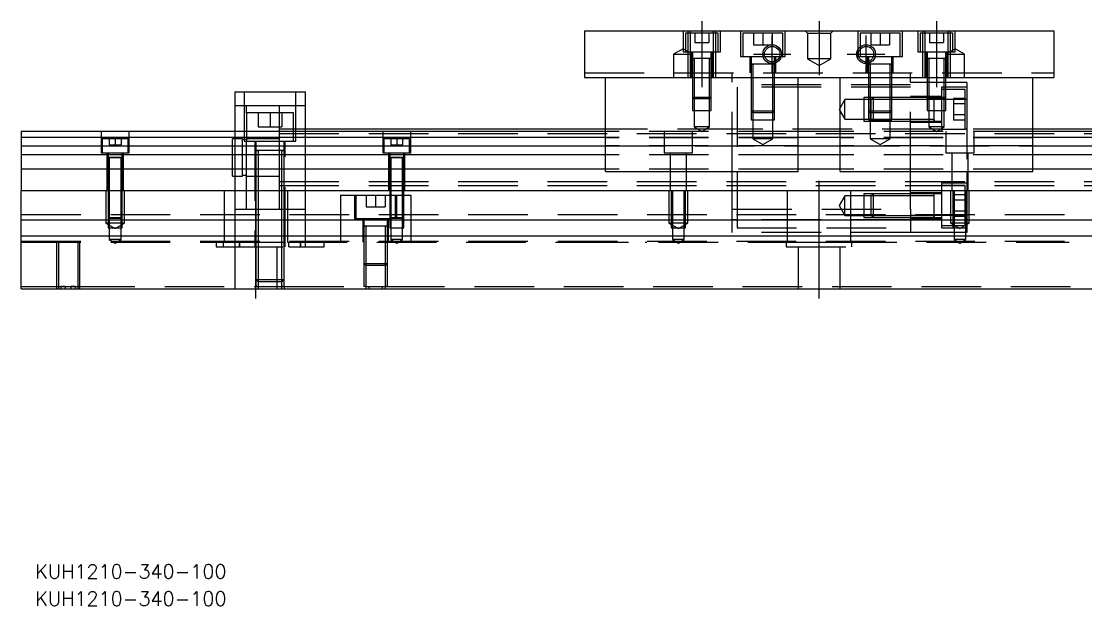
# Model space of a CAD drawing. Extents: x -10 to 547, y -285 to 77.
# Drawn here: x 0 to 226.8, y -285 to -160.6 of the extents above; entities that cross this region are included whole.
import ezdxf

# ---------------------------------------------------------------- set-up
doc = ezdxf.new("R2010")
doc.units = 0
doc.linetypes.add('CENTER', pattern=[50.8, 31.75, -6.35, 6.35, -6.35])
doc.linetypes.add('DASHED', pattern=[19.05, 12.7, -6.35])
doc.layers.get('0').update_dxf_attribs({"linetype": 'CONTINUOUS'})
doc.layers.add('CENTER', color=1, linetype='CENTER')
doc.styles.get("Standard").update_dxf_attribs({"font": 'txt.shx', "height": 3, "bigfont": 'bigfont.shx'})

# ---------------------------------------------------------------- blocks, each defined once
blk = doc.blocks.new('*U2')
at = {"color": 7, "linetype": 'CONTINUOUS'}
blk.add_text('KUH1210-340-100', height=3, dxfattribs=at).set_placement((2.97, -279.25))
blk = doc.blocks.new('*U3')
at = {"color": 7, "linetype": 'CONTINUOUS'}
blk.add_text('KUH1210-340-100', height=3, dxfattribs=at).set_placement((2.97, -285.03))

msp = doc.modelspace()

# ---------------------------------------------------------------- linework, layer by layer
at = {"color": 7, "linetype": 'CONTINUOUS'}
for p, q in [((120, -162.58), (220, -162.58)), ((120, -162.58), (120, -172.58)), ((220, -162.58), (220, -172.58)), ((197.000006, -168.48), (192.999994, -168.48)), ((197.000006, -168.48), (192.999994, -168.48)), ((197.000006, -168.48), (192.999994, -168.48)), ((120, -172.58), (220, -172.58)), ((124.5, -192.58), (124.5, -172.58)), ((165.5, -192.58), (165.5, -172.58)), ((174.5, -192.58), (174.5, -172.58)), ((215.5, -192.58), (215.5, -172.58)), ((45.5, -175.58), (45.5, -184.08)), ((45.5, -175.58), (60.5, -175.58)), ((60.5, -175.58), (60.5, -184.08)), ((124.5, -183.58), (60.5, -183.58)), ((290, -183.58), (215.5, -183.58)), ((0, -184.08), (0, -185.332272)), ((124.5, -184.08), (0, -184.08)), ((124.5, -185.332272), (0, -185.332272)), ((0, -185.332272), (0, -187.10668)), ((174.5, -184.08), (165.5, -184.08)), ((174.5, -185.332272), (165.5, -185.332272)), ((340, -184.08), (215.5, -184.08)), ((340, -185.332272), (215.5, -185.332272)), ((0, -187.10668), (124.5, -187.10668)), ((0, -187.10668), (0, -189.003076)), ((165.5, -187.10668), (174.5, -187.10668)), ((215.5, -187.10668), (340, -187.10668)), ((124.5, -189.003076), (0, -189.003076)), ((0, -189.003076), (0, -192.057372)), ((174.5, -189.003076), (165.5, -189.003076)), ((340, -189.003076), (215.5, -189.003076)), ((124.5, -192.057372), (0, -192.057372)), ((0, -192.057372), (0, -196.58)), ((124.5, -192.58), (165.5, -192.58)), ((174.5, -192.057372), (165.5, -192.057372)), ((174.5, -192.58), (215.5, -192.58)), ((340, -192.057372), (215.5, -192.057372)), ((0, -196.58), (340, -196.58)), ((0, -202.88), (0, -196.58)), ((0, -202.88), (340, -202.88)), ((0, -206.28), (0, -202.88)), ((0, -217.58), (0, -206.28)), ((0, -206.28), (340, -206.28)), ((0, -217.58), (340, -217.58))]:
    msp.add_line(p, q, dxfattribs=at)
at = {"color": 3, "linetype": 'DASHED'}
for p, q in [((141, -162.58), (141, -167.08)), ((148.5, -163.08), (141.5, -163.08)), ((141.5, -163.08), (141.5, -167.08)), ((142.000006, -162.58), (142.000006, -163.08)), ((142.000006, -163.08), (142.000006, -167.08)), ((142.5, -162.58), (142.5, -172.58)), ((143.5, -163.08), (143.5, -165.08)), ((145, -163.08), (145, -165.08)), ((146.5, -163.08), (146.5, -165.08)), ((147.5, -172.58), (147.5, -162.58)), ((147.999994, -163.08), (147.999994, -162.58)), ((147.999994, -167.08), (147.999994, -163.08)), ((148.5, -167.08), (148.5, -163.08)), ((149, -167.08), (149, -162.58)), ((153.25, -162.58), (153.25, -168.08)), ((162.25, -163.08), (153.75, -163.08)), ((153.75, -163.08), (153.75, -168.08)), ((156, -163.08), (156, -165.58)), ((158, -163.08), (158, -165.58)), ((160, -163.08), (160, -165.58)), ((162.25, -168.08), (162.25, -163.08)), ((162.75, -168.08), (162.75, -162.58)), ((167.5, -163.08), (167, -162.58)), ((167.5, -163.08), (167.5, -168.58)), ((167.5, -163.08), (172.5, -163.08)), ((172.5, -163.08), (173, -162.58)), ((172.5, -168.58), (172.5, -163.08)), ((178.25, -162.58), (178.25, -168.08)), ((187.25, -163.08), (178.75, -163.08)), ((178.75, -163.08), (178.75, -166.01875)), ((181, -163.08), (181, -165.58)), ((183, -163.08), (183, -165.58)), ((185, -163.08), (185, -165.58)), ((187.25, -168.08), (187.25, -163.08)), ((187.75, -168.08), (187.75, -162.58)), ((191, -162.58), (191, -167.08)), ((198.5, -163.08), (191.5, -163.08)), ((191.5, -163.08), (191.5, -167.08)), ((192.000006, -162.58), (192.000006, -163.08)), ((192.000006, -163.08), (192.000006, -167.08)), ((192.5, -162.58), (192.5, -172.58)), ((193.5, -163.08), (193.5, -165.08)), ((195, -163.08), (195, -165.08)), ((196.5, -163.08), (196.5, -165.08)), ((197.5, -172.58), (197.5, -162.58)), ((197.999994, -163.08), (197.999994, -162.58)), ((197.999994, -167.08), (197.999994, -163.08)), ((198.5, -167.08), (198.5, -163.08)), ((199, -167.08), (199, -162.58)), ((143.5, -165.08), (145, -165.08)), ((145, -165.08), (146.5, -165.08)), ((193.5, -165.08), (195, -165.08)), ((195, -165.08), (196.5, -165.08)), ((141, -166.4253), (139, -167.58)), ((139, -167.58), (143, -167.58)), ((139, -167.58), (139, -172.58)), ((143, -167.58), (141, -166.4253)), ((141, -167.08), (149, -167.08)), ((142.000006, -167.08), (142.000006, -172.58)), ((142.75, -167.08), (142.75, -172.58)), ((143, -167.08), (143, -168.48)), ((147, -168.48), (147, -167.08)), ((147.25, -172.58), (147.25, -167.08)), ((147.999994, -172.58), (147.999994, -167.08)), ((156, -165.58), (158, -165.58)), ((158, -165.58), (160, -165.58)), ((178.75, -166.01875), (178.75, -166.502968)), ((178.75, -166.502968), (178.75, -168.08)), ((181, -165.58), (183, -165.58)), ((183, -165.58), (185, -165.58)), ((191, -167.08), (199, -167.08)), ((192.000006, -167.08), (192.000006, -172.58)), ((192.75, -167.08), (192.75, -172.58)), ((193, -167.08), (193, -168.48)), ((199, -166.4253), (197, -167.58)), ((197, -168.48), (197, -167.08)), ((197, -167.58), (201, -167.58)), ((197.25, -172.58), (197.25, -167.08)), ((197.999994, -172.58), (197.999994, -167.08)), ((201, -167.58), (199, -166.4253)), ((201, -172.58), (201, -167.58)), ((147.000006, -168.48), (142.999994, -168.48)), ((147.000006, -168.48), (142.999994, -168.48)), ((143, -168.475), (143, -168.48)), ((143, -168.48), (143.216462, -168.48)), ((143.216708, -168.48), (143, -168.48)), ((143, -168.48), (143, -168.485)), ((143, -168.48), (143, -172.58)), ((146.783332, -168.48), (143.216708, -168.48)), ((143.35, -168.48), (143.35, -172.58)), ((146.65, -172.58), (146.65, -168.48)), ((147, -168.48), (146.783332, -168.48)), ((146.783538, -168.48), (147, -168.48)), ((147, -168.48), (147, -168.475)), ((147, -168.485), (147, -168.48)), ((147, -172.58), (147, -168.48)), ((153.25, -168.08), (162.75, -168.08)), ((155.25, -168.08), (155.25, -171.58)), ((160.500006, -169.68), (155.499994, -169.68)), ((160.500006, -169.68), (155.499994, -169.68)), ((160.500006, -169.68), (155.499994, -169.68)), ((155.5, -168.08), (155.5, -169.68)), ((155.5, -169.675), (155.5, -169.68)), ((155.5, -169.68), (155.757448, -169.68)), ((155.757468, -169.68), (155.5, -169.68)), ((155.5, -169.68), (155.5, -169.685)), ((155.5, -169.68), (155.5, -171.58)), ((160.013852, -169.68), (155.757468, -169.68)), ((155.9, -169.68), (155.9, -171.58)), ((160.242552, -169.68), (160.013852, -169.68)), ((160.1, -171.58), (160.1, -169.68)), ((160.5, -169.68), (160.242552, -169.68)), ((160.242602, -169.68), (160.5, -169.68)), ((160.5, -169.152418), (160.5, -168.08)), ((160.5, -169.516492), (160.5, -169.152418)), ((160.5, -169.68), (160.5, -169.516492)), ((160.5, -169.68), (160.5, -169.675)), ((160.5, -169.685), (160.5, -169.68)), ((160.5, -171.58), (160.5, -169.68)), ((160.75, -171.58), (160.75, -168.08)), ((167.5, -168.58), (170, -170.023376)), ((172.5, -168.58), (167.5, -168.58)), ((170, -170.023376), (172.5, -168.58)), ((178.25, -168.08), (187.75, -168.08)), ((180.25, -168.08), (180.25, -171.58)), ((185.500006, -169.68), (180.499994, -169.68)), ((185.500006, -169.68), (180.499994, -169.68)), ((180.5, -168.08), (180.5, -169.152418)), ((180.5, -169.152418), (180.5, -169.516492)), ((180.5, -169.516492), (180.5, -169.68)), ((180.5, -169.675), (180.5, -169.68)), ((180.5, -169.68), (180.757448, -169.68)), ((180.757468, -169.68), (180.5, -169.68)), ((180.5, -169.68), (180.5, -169.685)), ((180.5, -169.68), (180.5, -171.58)), ((185.242552, -169.68), (180.757468, -169.68)), ((180.9, -169.68), (180.9, -171.58)), ((185.1, -171.58), (185.1, -169.68)), ((185.5, -169.68), (185.242552, -169.68)), ((185.242602, -169.68), (185.5, -169.68)), ((185.5, -169.68), (185.5, -168.08)), ((185.5, -169.68), (185.5, -169.675)), ((185.5, -169.685), (185.5, -169.68)), ((185.5, -171.58), (185.5, -169.68)), ((185.75, -171.58), (185.75, -168.08)), ((193, -168.475), (193, -168.48)), ((193, -168.48), (193.216462, -168.48)), ((193.216708, -168.48), (193, -168.48)), ((193, -168.48), (193, -168.485)), ((193, -168.48), (193, -172.58)), ((196.783332, -168.48), (193.216708, -168.48)), ((193.35, -168.48), (193.35, -172.58)), ((196.65, -172.58), (196.65, -168.48)), ((197, -168.48), (196.783332, -168.48)), ((196.783538, -168.48), (197, -168.48)), ((197, -168.48), (197, -168.475)), ((197, -168.485), (197, -168.48)), ((197, -172.58), (197, -168.48)), ((120, -171.58), (220, -171.58)), ((151.5, -172.58), (151.5, -171.58)), ((155.5, -171.58), (155.5, -172.58)), ((155.500006, -171.58), (155.500006, -172.58)), ((155.9, -171.58), (155.9, -172.58)), ((160.1, -172.58), (160.1, -171.58)), ((160.499994, -172.58), (160.499994, -171.58)), ((160.5, -172.58), (160.5, -171.58)), ((180.5, -171.58), (180.5, -172.58)), ((180.500006, -171.58), (180.500006, -172.58)), ((180.9, -171.58), (180.9, -172.58)), ((185.1, -172.58), (185.1, -171.58)), ((185.499994, -172.58), (185.499994, -171.58)), ((185.5, -172.58), (185.5, -171.58)), ((189.5, -172.58), (189.5, -171.58)), ((143, -172.58), (143, -176.73)), ((143.000006, -172.58), (143.000002, -176.73)), ((143.35, -172.58), (143.35, -177.08)), ((146.65, -177.08), (146.65, -172.58)), ((146.999998, -176.73), (146.999994, -172.58)), ((147, -176.73), (147, -172.58)), ((151.5, -192.58), (151.5, -172.58)), ((189.5, -174.08), (151.5, -174.08)), ((152.5, -174.58), (152.5, -192.58)), ((189.5, -174.58), (152.5, -174.58)), ((155.5, -172.58), (155.5, -179.68)), ((155.500006, -172.58), (155.500002, -179.68)), ((155.9, -172.58), (155.9, -180.08)), ((160.1, -180.08), (160.1, -172.58)), ((160.499998, -179.68), (160.499994, -172.58)), ((160.5, -179.68), (160.5, -172.58)), ((180.5, -172.58), (180.5, -179.68)), ((180.500006, -172.58), (180.500002, -179.68)), ((180.9, -172.58), (180.9, -180.08)), ((185.1, -180.08), (185.1, -172.58)), ((185.499998, -179.68), (185.499994, -172.58)), ((185.5, -179.68), (185.5, -172.58)), ((189.5, -192.58), (189.5, -172.58)), ((201.5, -173.58), (189.5, -173.58)), ((193, -172.58), (193, -176.73)), ((193.000006, -172.58), (193.000002, -176.73)), ((193.35, -172.58), (193.35, -177.08)), ((196.1, -174.58), (196.1, -184.08)), ((201.5, -174.58), (196.1, -174.58)), ((196.65, -177.08), (196.65, -172.58)), ((196.999998, -176.73), (196.999994, -172.58)), ((197, -176.73), (197, -172.58)), ((201.5, -173.58), (201.5, -177.210684)), ((47.5, -175.58), (47.5, -186.08)), ((58.5, -186.08), (58.5, -175.58)), ((143, -176.73), (147, -176.73)), ((143, -176.73), (143.35, -177.08)), ((143.000002, -176.73), (143.000006, -179.58)), ((146.65, -177.08), (147, -176.73)), ((146.999994, -179.58), (146.999998, -176.73)), ((179.5, -176.830006), (179.5, -181.829994)), ((181.5, -176.830006), (179.5, -176.830006)), ((181.5, -176.83), (181.1, -177.23)), ((181.5, -176.83), (181.5, -181.83)), ((189.5, -176.83), (181.5, -176.83)), ((189.5, -176.830006), (181.5, -176.830006)), ((196.1, -176.58), (189.5, -176.58)), ((194.505, -176.83), (189.5, -176.83)), ((193, -176.73), (197, -176.73)), ((193, -176.73), (193.35, -177.08)), ((193.000002, -176.73), (193.000006, -179.58)), ((196.1, -176.83), (194.495, -176.83)), ((194.5, -179.179968), (194.5, -176.829994)), ((194.5, -176.83), (194.5, -177.087448)), ((194.5, -177.087468), (194.5, -176.83)), ((201.1, -175.08), (196.1, -175.08)), ((196.65, -177.08), (197, -176.73)), ((196.999994, -179.58), (196.999998, -176.73)), ((201.1, -183.58), (201.1, -175.08)), ((48, -178.58), (45.5, -178.58)), ((48, -180.08), (48, -178.58)), ((55, -178.58), (48, -178.58)), ((55, -180.08), (55, -178.58)), ((60.5, -178.58), (55, -178.58)), ((146.65, -177.08), (143.35, -177.08)), ((143.35, -177.08), (143.35, -179.58)), ((146.65, -179.58), (146.65, -177.08)), ((175.5, -177.23), (174.287564, -179.33)), ((175.5, -181.43), (175.5, -177.23)), ((179.5, -177.23), (175.5, -177.23)), ((181.1, -177.23), (179.5, -177.23)), ((181.1, -181.43), (181.1, -177.23)), ((189.5, -177.23), (181.1, -177.23)), ((189.5, -177.23), (181.1, -177.23)), ((201.5, -177.210684), (189.5, -177.210684)), ((194.5, -177.23), (189.5, -177.23)), ((196.65, -177.08), (193.35, -177.08)), ((193.35, -177.08), (193.35, -179.58)), ((194.5, -179.179954), (194.5, -177.087468)), ((196.65, -179.58), (196.65, -177.08)), ((198.6, -177.020598), (198.6, -178.1753)), ((201.1, -177.020598), (198.6, -177.020598)), ((201.1, -178.1753), (198.6, -178.1753)), ((198.6, -178.1753), (198.6, -180.4847)), ((201.5, -177.210684), (201.5, -192.58)), ((58, -180.08), (48, -180.08)), ((48, -180.08), (48, -184.08)), ((50.5, -180.08), (50.5, -183.08)), ((53, -180.08), (53, -183.08)), ((55, -184.08), (55, -180.08)), ((55.5, -180.08), (55.5, -183.08)), ((58, -184.08), (58, -180.08)), ((143.000006, -179.58), (146.999994, -179.58)), ((143.35, -179.58), (143.35, -183.08)), ((146.65, -183.08), (146.65, -179.58)), ((155.5, -179.68), (160.5, -179.68)), ((155.5, -179.68), (155.9, -180.08)), ((155.500002, -179.68), (155.500006, -181.58)), ((160.1, -180.08), (155.9, -180.08)), ((155.9, -180.08), (155.9, -181.58)), ((160.1, -180.08), (160.5, -179.68)), ((160.1, -181.58), (160.1, -180.08)), ((160.499994, -181.58), (160.499998, -179.68)), ((174.287564, -179.33), (175.5, -181.43)), ((175.5, -181.43), (179.5, -181.43)), ((179.5, -181.43), (181.1, -181.43)), ((180.5, -179.68), (185.5, -179.68)), ((180.5, -179.68), (180.9, -180.08)), ((180.500002, -179.68), (180.500006, -181.58)), ((185.1, -180.08), (180.9, -180.08)), ((180.9, -180.08), (180.9, -181.58)), ((181.1, -181.43), (189.5, -181.43)), ((181.1, -181.43), (181.5, -181.83)), ((181.1, -181.43), (189.5, -181.43)), ((185.1, -180.08), (185.5, -179.68)), ((185.1, -181.58), (185.1, -180.08)), ((185.499994, -181.58), (185.499998, -179.68)), ((189.5, -181.43), (194.5, -181.43)), ((193.000006, -179.58), (196.999994, -179.58)), ((193.35, -179.58), (193.35, -183.08)), ((194.5, -179.53002), (194.5, -179.179954)), ((194.5, -179.480032), (194.5, -179.179968)), ((194.5, -181.829148), (194.5, -179.480032)), ((194.5, -181.572552), (194.5, -179.53002)), ((196.65, -183.08), (196.65, -179.58)), ((201.1, -180.4847), (198.6, -180.4847)), ((198.6, -180.4847), (198.6, -181.639402)), ((50.5, -183.08), (53, -183.08)), ((53, -183.08), (55.5, -183.08)), ((58, -183.58), (55, -183.58)), ((60.5, -183.58), (58, -183.58)), ((152.5, -183.58), (124.5, -183.58)), ((146.65, -183.08), (143.35, -183.08)), ((143.35, -183.08), (145, -184.032628)), ((145, -184.032628), (146.65, -183.08)), ((196.1, -183.58), (152.5, -183.58)), ((155.500006, -181.58), (160.499994, -181.58)), ((155.9, -181.58), (155.9, -185.58)), ((160.1, -185.58), (160.1, -181.58)), ((179.5, -181.829994), (181.5, -181.829994)), ((180.500006, -181.58), (185.499994, -181.58)), ((180.9, -181.58), (180.9, -185.58)), ((181.5, -181.829994), (189.5, -181.829994)), ((181.5, -181.83), (189.5, -181.83)), ((185.1, -185.58), (185.1, -181.58)), ((189.5, -181.83), (194.505, -181.83)), ((189.5, -182.08), (196.1, -182.08)), ((196.65, -183.08), (193.35, -183.08)), ((193.35, -183.08), (195, -184.032628)), ((194.495, -181.83), (196.1, -181.83)), ((194.5, -181.83), (194.5, -181.572552)), ((194.5, -181.572602), (194.5, -181.83)), ((194.5, -181.830006), (194.5, -181.829148)), ((195, -184.032628), (196.65, -183.08)), ((196.1, -183.58), (201.1, -183.58)), ((201.1, -181.639402), (198.6, -181.639402)), ((201.5, -183.58), (201.1, -183.58)), ((215.5, -183.58), (201.5, -183.58)), ((17, -184.08), (17, -188.58)), ((22.75, -185.58), (17.25, -185.58)), ((17.25, -185.58), (17.25, -188.58)), ((18.75, -185.58), (18.75, -186.88)), ((20, -185.58), (20, -186.88)), ((21.25, -185.58), (21.25, -186.88)), ((22.75, -188.58), (22.75, -185.58)), ((23, -188.58), (23, -184.08)), ((45, -193.58), (45, -185.58)), ((45.5, -185.58), (45, -185.58)), ((45.5, -184.08), (45.5, -196.58)), ((47.1, -185.58), (45.5, -185.58)), ((47.1, -193.58), (47.1, -185.58)), ((48, -185.78), (47.1, -185.78)), ((48, -184.08), (48, -186.08)), ((55, -185.58), (48, -185.58)), ((54.99, -184.455), (289.99, -184.455)), ((55, -186.08), (55, -184.08)), ((58, -186.08), (58, -184.08)), ((60.5, -184.08), (60.5, -196.58)), ((77, -184.08), (77, -188.58)), ((82.75, -185.58), (77.25, -185.58)), ((77.25, -185.58), (77.25, -188.58)), ((78.75, -185.58), (78.75, -186.88)), ((80, -185.58), (80, -186.88)), ((81.25, -185.58), (81.25, -186.88)), ((82.75, -188.58), (82.75, -185.58)), ((83, -188.58), (83, -184.08)), ((165.5, -184.08), (124.5, -184.08)), ((165.5, -185.332272), (124.5, -185.332272)), ((165.5, -185.377056), (124.5, -185.377056)), ((137, -184.08), (137, -188.58)), ((143, -188.58), (143, -184.08)), ((160.1, -185.58), (155.9, -185.58)), ((155.9, -185.58), (158, -186.792436)), ((158, -186.792436), (160.1, -185.58)), ((215.5, -184.08), (174.5, -184.08)), ((215.5, -185.332272), (174.5, -185.332272)), ((215.5, -185.377056), (174.5, -185.377056)), ((185.1, -185.58), (180.9, -185.58)), ((180.9, -185.58), (183, -186.792436)), ((183, -186.792436), (185.1, -185.58)), ((197, -184.08), (197, -188.58)), ((203, -188.58), (203, -184.08)), ((18.75, -186.88), (20, -186.88)), ((20, -186.88), (21.25, -186.88)), ((47.5, -186.08), (58.5, -186.08)), ((48, -189.58), (48, -186.08)), ((49.75, -186.08), (49.75, -208.58)), ((56.000006, -188.08), (49.999994, -188.08)), ((56.000006, -188.08), (49.999994, -188.08)), ((50, -186.08), (50, -188.08)), ((50, -188.075), (50, -188.08)), ((50, -188.08), (50.34965, -188.08)), ((50.349602, -188.08), (50, -188.08)), ((50, -188.08), (50, -188.085)), ((50, -188.08), (50, -196.58)), ((55.65035, -188.08), (50.349602, -188.08)), ((50.5, -188.08), (50.5, -196.58)), ((55, -188.079526), (55, -186.08)), ((55, -189.58), (55, -188.079526)), ((55.5, -196.58), (55.5, -188.08)), ((55.650204, -188.08), (56, -188.08)), ((56, -188.08), (55.65035, -188.08)), ((56, -188.08), (56, -186.08)), ((56, -188.08), (56, -188.075)), ((56, -188.085), (56, -188.08)), ((56, -196.58), (56, -188.08)), ((56.25, -208.58), (56.25, -186.08)), ((78.75, -186.88), (80, -186.88)), ((80, -186.88), (81.25, -186.88)), ((165.5, -187.08), (124.5, -187.08)), ((124.5, -187.10668), (165.5, -187.10668)), ((215.5, -187.08), (174.5, -187.08)), ((174.5, -187.10668), (215.5, -187.10668)), ((17, -188.58), (23, -188.58)), ((18.25, -188.58), (18.25, -196.58)), ((21.500006, -189.58), (18.499994, -189.58)), ((19.998804, -189.58), (18.499994, -189.58)), ((18.5, -188.58), (18.5, -189.58)), ((18.5, -189.575), (18.5, -189.58)), ((18.5, -189.58), (18.62467, -189.58)), ((18.624678, -189.58), (18.5, -189.58)), ((18.5, -189.58), (18.5, -189.585)), ((18.5, -189.58), (18.5, -196.58)), ((18.62467, -189.58), (21.375392, -189.58)), ((19.998804, -189.58), (18.624678, -189.58)), ((18.75, -189.58), (18.75, -196.58)), ((21.500006, -189.58), (19.998804, -189.58)), ((21.37533, -189.58), (19.998804, -189.58)), ((21.25, -196.58), (21.25, -189.58)), ((21.5, -189.58), (21.37533, -189.58)), ((21.375392, -189.58), (21.5, -189.58)), ((21.5, -189.58), (21.5, -188.58)), ((21.5, -189.58), (21.5, -189.575)), ((21.5, -189.585), (21.5, -189.58)), ((21.5, -196.58), (21.5, -189.58)), ((21.75, -196.58), (21.75, -188.58)), ((48, -196.58), (48, -189.58)), ((55, -196.58), (55, -189.58)), ((77, -188.58), (83, -188.58)), ((78.25, -188.58), (78.25, -196.58)), ((81.500006, -189.58), (78.499994, -189.58)), ((79.998804, -189.58), (78.499994, -189.58)), ((78.5, -188.58), (78.5, -189.58)), ((78.5, -189.575), (78.5, -189.58)), ((78.5, -189.58), (78.62467, -189.58)), ((78.624678, -189.58), (78.5, -189.58)), ((78.5, -189.58), (78.5, -189.585)), ((78.5, -189.58), (78.5, -196.58)), ((78.62467, -189.58), (81.375392, -189.58)), ((79.998804, -189.58), (78.624678, -189.58)), ((78.75, -189.58), (78.75, -196.58)), ((81.500006, -189.58), (79.998804, -189.58)), ((81.37533, -189.58), (79.998804, -189.58)), ((81.25, -196.58), (81.25, -189.58)), ((81.5, -189.58), (81.37533, -189.58)), ((81.375392, -189.58), (81.5, -189.58)), ((81.5, -189.58), (81.5, -188.58)), ((81.5, -189.58), (81.5, -189.575)), ((81.5, -189.585), (81.5, -189.58)), ((81.5, -196.58), (81.5, -189.58)), ((81.75, -196.58), (81.75, -188.58)), ((165.5, -189.003076), (124.5, -189.003076)), ((137, -188.58), (143, -188.58)), ((138.25, -188.58), (138.25, -196.58)), ((141.75, -196.58), (141.75, -188.58)), ((215.5, -189.003076), (174.5, -189.003076)), ((197, -188.58), (203, -188.58)), ((198.25, -188.58), (198.25, -196.58)), ((201.75, -196.58), (201.75, -188.58)), ((165.5, -192.057372), (124.5, -192.057372)), ((165.5, -192.08), (124.5, -192.08)), ((151.5, -196.58), (151.5, -192.58)), ((152.5, -192.58), (152.5, -196.58)), ((215.5, -192.057372), (174.5, -192.057372)), ((215.5, -192.08), (174.5, -192.08)), ((189.5, -196.58), (189.5, -192.58)), ((201.5, -192.58), (201.5, -205.08)), ((45, -193.58), (45.5, -193.58)), ((45.5, -193.58), (47.1, -193.58)), ((47.1, -193.38), (48, -193.38)), ((48, -193.58), (50, -193.58)), ((50, -193.58), (50.5, -193.58)), ((50.5, -193.58), (55, -193.58)), ((54.99, -194.705), (289.99, -194.705)), ((18, -196.58), (18, -203.58)), ((18.5, -196.58), (18.5, -202.33)), ((18.500006, -196.58), (18.500002, -202.33)), ((18.75, -196.58), (18.75, -202.58)), ((21.25, -202.58), (21.25, -196.58)), ((21.499998, -202.33), (21.499994, -196.58)), ((21.5, -202.33), (21.5, -196.58)), ((22, -203.58), (22, -196.58)), ((43.291796, -207.58), (43.291796, -196.58)), ((45.5, -196.58), (45.5, -202.88)), ((48, -200.58), (48, -196.58)), ((50, -196.58), (50, -202.88)), ((50.5, -196.58), (50.5, -202.88)), ((54.99, -195.58), (289.99, -195.58)), ((55, -200.58), (55, -196.58)), ((55.5, -202.88), (55.5, -196.58)), ((56, -202.88), (56, -196.58)), ((56.708204, -196.58), (56.708204, -207.58)), ((60.5, -196.58), (60.5, -202.88)), ((78.5, -196.58), (78.5, -202.33)), ((78.500006, -196.58), (78.500002, -202.33)), ((78.75, -196.58), (78.75, -202.58)), ((81.25, -202.58), (81.25, -196.58)), ((81.499998, -202.33), (81.499994, -196.58)), ((81.5, -202.33), (81.5, -196.58)), ((138, -196.58), (138, -203.58)), ((138.500006, -196.58), (138.500006, -202.88)), ((138.75, -196.58), (138.75, -204.58)), ((141.25, -204.58), (141.25, -196.58)), ((141.499994, -202.88), (141.499994, -196.58)), ((142, -203.58), (142, -196.58)), ((151.5, -200.58), (151.5, -196.58)), ((152.5, -196.58), (152.5, -202.88)), ((163.291796, -207.58), (163.291796, -196.58)), ((176.708204, -196.58), (176.708204, -207.58)), ((189.5, -200.58), (189.5, -196.58)), ((196.1, -197.08), (189.5, -197.08)), ((196.1, -195.08), (196.1, -204.58)), ((201.5, -195.08), (196.1, -195.08)), ((201.1, -195.58), (196.1, -195.58)), ((198, -196.58), (198, -203.58)), ((198.500006, -196.58), (198.500006, -202.88)), ((198.75, -196.58), (198.75, -204.58)), ((201.1, -196.58), (201.1, -195.58)), ((201.1, -202.88), (201.1, -196.58)), ((201.25, -204.58), (201.25, -196.58)), ((201.499994, -202.88), (201.499994, -196.58)), ((202, -203.58), (202, -196.58)), ((68, -197.58), (68, -202.88)), ((68, -197.58), (78.5, -197.58)), ((71, -197.58), (71, -202.58)), ((71.25, -197.58), (71.25, -202.58)), ((73.5, -197.58), (73.5, -200.08)), ((75.5, -197.58), (75.5, -200.08)), ((77.5, -197.58), (77.5, -200.08)), ((78.5, -197.58), (78.75, -197.58)), ((78.75, -197.58), (81.25, -197.58)), ((79.75, -202.58), (79.75, -197.58)), ((80, -202.58), (80, -197.58)), ((81.25, -197.58), (81.5, -197.58)), ((81.5, -197.58), (83, -197.58)), ((83, -197.58), (83, -202.88)), ((175.5, -197.73), (174.287564, -199.83)), ((175.5, -201.93), (175.5, -197.73)), ((179.5, -197.73), (175.5, -197.73)), ((181.5, -197.330002), (179.5, -197.330006)), ((179.5, -197.330006), (179.5, -202.329994)), ((181.1, -197.73), (179.5, -197.73)), ((181.5, -197.33), (181.1, -197.73)), ((181.1, -201.93), (181.1, -197.73)), ((189.5, -197.73), (181.1, -197.73)), ((181.5, -197.33), (181.5, -202.33)), ((189.5, -197.33), (181.5, -197.33)), ((189.5, -197.330006), (181.5, -197.330002)), ((194.5, -197.33), (189.5, -197.33)), ((194.5, -197.73), (189.5, -197.73)), ((194.5, -197.33), (194.495, -197.33)), ((194.5, -199.679968), (194.5, -197.329994)), ((194.5, -199.83), (194.5, -197.329994)), ((194.5, -202.330006), (194.5, -197.329994)), ((194.5, -197.587468), (194.5, -197.33)), ((196.1, -197.33), (194.5, -197.33)), ((194.505, -197.33), (194.5, -197.33)), ((194.5, -199.629974), (194.5, -197.587468)), ((198.6, -197.520598), (198.6, -198.6753)), ((201.1, -197.520598), (198.6, -197.520598)), ((201.1, -198.6753), (198.6, -198.6753)), ((198.6, -198.6753), (198.6, -200.9847)), ((0, -201.73), (340, -201.73)), ((45.5, -200.58), (48, -200.58)), ((48, -200.58), (50, -200.58)), ((50, -200.58), (50.5, -200.58)), ((50.5, -200.58), (55, -200.58)), ((55, -200.58), (60.5, -200.58)), ((73.5, -200.08), (75.5, -200.08)), ((75.5, -200.08), (77.5, -200.08)), ((151.5, -200.58), (189.5, -200.58)), ((151.5, -202.88), (151.5, -200.58)), ((174.287564, -199.83), (175.5, -201.93)), ((189.5, -200.58), (189.5, -202.88)), ((194.5, -200.03002), (194.5, -199.629974)), ((194.5, -202.329148), (194.5, -199.679968)), ((194.5, -202.072552), (194.5, -200.03002)), ((201.1, -200.9847), (198.6, -200.9847)), ((198.6, -200.9847), (198.6, -202.139402)), ((22, -203.58), (18, -203.58)), ((18, -203.58), (20, -204.7347)), ((18.5, -202.33), (21.5, -202.33)), ((18.5, -202.33), (18.75, -202.58)), ((18.500002, -202.33), (18.500006, -202.88)), ((18.500006, -202.88), (18.500006, -204.58)), ((21.25, -202.58), (18.75, -202.58)), ((18.75, -202.58), (18.75, -204.58)), ((20, -204.7347), (22, -203.58)), ((21.25, -202.58), (21.5, -202.33)), ((21.25, -204.58), (21.25, -202.58)), ((21.499994, -202.88), (21.499998, -202.33)), ((21.499994, -204.58), (21.499994, -202.88)), ((45.5, -202.88), (45.5, -206.28)), ((50, -202.88), (50, -206.28)), ((50.5, -202.88), (50.5, -206.28)), ((55.5, -206.28), (55.5, -202.88)), ((56, -206.28), (56, -202.88)), ((60.5, -202.88), (60.5, -206.28)), ((68, -202.88), (68, -206.28)), ((71, -202.58), (78.75, -202.58)), ((72.75, -202.58), (72.75, -207.58)), ((73, -202.58), (73, -202.88)), ((73, -202.88), (73, -204.18)), ((78, -202.88), (78, -202.58)), ((78, -204.18), (78, -202.88)), ((78.25, -207.58), (78.25, -202.58)), ((78.5, -202.33), (81.5, -202.33)), ((78.5, -202.33), (78.75, -202.58)), ((78.500002, -202.33), (78.500006, -202.88)), ((78.500006, -202.88), (78.500006, -204.58)), ((81.25, -202.58), (78.75, -202.58)), ((78.75, -202.58), (78.75, -204.58)), ((81.25, -202.58), (81.5, -202.33)), ((81.25, -204.58), (81.25, -202.58)), ((81.499994, -202.88), (81.499998, -202.33)), ((81.499994, -204.58), (81.499994, -202.88)), ((83, -202.88), (83, -206.28)), ((142, -203.58), (138, -203.58)), ((138, -203.58), (140, -204.7347)), ((138.500006, -202.88), (138.500006, -204.58)), ((140, -204.7347), (142, -203.58)), ((141.499994, -204.58), (141.499994, -202.88)), ((151.5, -202.855918), (189.5, -202.855918)), ((152.5, -202.855918), (151.5, -202.855918)), ((151.5, -205.58), (151.5, -202.88)), ((189.5, -202.855918), (152.5, -202.855918)), ((152.5, -202.88), (152.5, -204.58)), ((175.5, -201.93), (179.5, -201.93)), ((179.5, -201.93), (181.1, -201.93)), ((179.5, -202.329994), (181.5, -202.329998)), ((181.1, -201.93), (189.5, -201.93)), ((181.1, -201.93), (181.5, -202.33)), ((181.5, -202.329998), (189.5, -202.329994)), ((181.5, -202.33), (189.5, -202.33)), ((189.5, -201.93), (194.5, -201.93)), ((198.500006, -201.949316), (189.5, -201.949316)), ((189.5, -202.33), (194.5, -202.33)), ((189.5, -202.58), (196.1, -202.58)), ((189.5, -202.88), (189.5, -205.58)), ((194.495, -202.33), (194.5, -202.33)), ((194.5, -202.33), (194.5, -202.072552)), ((194.5, -202.072602), (194.5, -202.33)), ((194.5, -202.330006), (194.5, -202.329148)), ((194.5, -202.33), (196.1, -202.33)), ((194.5, -202.33), (194.505, -202.33)), ((196.1, -204.08), (198.500006, -204.08)), ((202, -203.58), (198, -203.58)), ((198, -203.58), (200, -204.7347)), ((201.5, -201.949316), (198.500006, -201.949316)), ((198.500006, -202.88), (198.500006, -204.58)), ((198.500006, -204.08), (201.1, -204.08)), ((201.1, -202.139402), (198.6, -202.139402)), ((200, -204.7347), (202, -203.58)), ((201.1, -204.08), (201.1, -202.88)), ((201.499994, -204.58), (201.499994, -202.88)), ((18.500006, -204.58), (21.499994, -204.58)), ((18.75, -204.58), (18.75, -207.08)), ((21.25, -207.08), (21.25, -204.58)), ((45.5, -206.28), (45.5, -207.58)), ((50, -206.28), (50, -207.58)), ((50.5, -206.28), (50.5, -207.58)), ((55.5, -207.58), (55.5, -206.28)), ((56, -207.58), (56, -206.28)), ((60.5, -206.28), (60.5, -208.58)), ((68, -206.28), (68, -207.58)), ((78.000006, -204.18), (72.999994, -204.18)), ((78.000006, -204.18), (72.999994, -204.18)), ((73, -204.175), (73, -204.18)), ((73, -204.18), (73.257448, -204.18)), ((73.257468, -204.18), (73, -204.18)), ((73, -204.18), (73, -206.28)), ((73, -204.18), (73, -204.185)), ((73, -206.28), (73, -207.58)), ((77.742552, -204.18), (73.257468, -204.18)), ((73.4, -204.18), (73.4, -206.28)), ((73.4, -206.28), (73.4, -207.58)), ((77.6, -206.28), (77.6, -204.18)), ((77.6, -207.58), (77.6, -206.28)), ((78, -204.18), (77.742552, -204.18)), ((77.742602, -204.18), (78, -204.18)), ((78, -204.18), (78, -204.175)), ((78, -206.28), (78, -204.18)), ((78, -204.185), (78, -204.18)), ((78, -207.58), (78, -206.28)), ((78.500006, -204.58), (81.499994, -204.58)), ((78.75, -204.58), (78.75, -207.08)), ((81.25, -207.08), (81.25, -204.58)), ((83, -206.28), (83, -207.58)), ((138.500006, -204.58), (141.499994, -204.58)), ((138.75, -204.58), (138.75, -207.08)), ((141.25, -207.08), (141.25, -204.58)), ((189.5, -205.58), (151.5, -205.58)), ((152.5, -204.58), (189.5, -204.58)), ((201.5, -205.58), (189.5, -205.58)), ((196.1, -204.58), (198.500006, -204.58)), ((198.500006, -204.58), (201.499994, -204.58)), ((198.500006, -204.58), (201.499994, -204.58)), ((198.75, -204.58), (198.75, -207.08)), ((201.25, -207.08), (201.25, -204.58)), ((201.5, -204.58), (201.5, -205.58)), ((0, -207.43), (340, -207.43)), ((0, -207.58), (43.291796, -207.58)), ((7.500006, -207.58), (7.500006, -217.58)), ((7.9, -207.58), (7.9, -217.58)), ((12.1, -217.58), (12.1, -207.58)), ((12.499994, -217.58), (12.499994, -207.58)), ((21.25, -207.08), (18.75, -207.08)), ((18.75, -207.08), (20, -207.801688)), ((20, -207.801688), (21.25, -207.08)), ((41.5, -207.58), (41.5, -208.58)), ((41.5, -208.58), (43, -208.58)), ((43, -207.58), (43, -208.58)), ((43, -208.58), (57, -208.58)), ((43.291796, -207.58), (56.708204, -207.58)), ((45.5, -207.58), (45.5, -208.58)), ((45.5, -208.58), (45.5, -217.58)), ((46.5, -208.58), (46.5, -207.58)), ((46.5, -207.58), (46.5, -208.58)), ((50, -207.58), (50, -208.58)), ((50, -208.58), (50, -215.58)), ((50.000006, -208.58), (50.000006, -215.580006)), ((50.5, -207.58), (50.5, -208.58)), ((50.5, -208.58), (55.5, -208.58)), ((50.5, -208.58), (50.5, -216.08)), ((54.5, -217.58), (54.5, -208.58)), ((55.5, -208.58), (55.5, -207.58)), ((55.5, -216.08), (55.5, -208.58)), ((55.999994, -215.580006), (55.999994, -208.58)), ((56, -208.58), (56, -207.58)), ((56, -215.58), (56, -208.58)), ((56.708204, -207.58), (133.291796, -207.58)), ((57, -208.58), (57, -207.58)), ((57, -208.58), (59.5, -208.58)), ((59.5, -207.58), (59.5, -208.58)), ((59.5, -208.58), (59.5, -207.58)), ((59.5, -208.58), (64.5, -208.58)), ((64.5, -208.58), (64.5, -207.58)), ((73, -207.58), (73, -212.18)), ((73.000006, -207.58), (73.000002, -212.18)), ((73.4, -207.58), (73.4, -212.58)), ((77.6, -212.58), (77.6, -207.58)), ((77.999998, -212.18), (77.999994, -207.58)), ((78, -212.18), (78, -207.58)), ((81.25, -207.08), (78.75, -207.08)), ((78.75, -207.08), (80, -207.801688)), ((80, -207.801688), (81.25, -207.08)), ((116.708204, -207.58), (223.291796, -207.58)), ((141.25, -207.08), (138.75, -207.08)), ((138.75, -207.08), (140, -207.801688)), ((140, -207.801688), (141.25, -207.08)), ((163, -207.58), (163, -208.58)), ((163, -208.58), (177, -208.58)), ((163.291796, -207.58), (176.708204, -207.58)), ((165.5, -208.58), (165.5, -217.58)), ((174.5, -217.58), (174.5, -208.58)), ((177, -208.58), (177, -207.58)), ((201.25, -207.08), (198.75, -207.08)), ((198.75, -207.08), (200, -207.801688)), ((200, -207.801688), (201.25, -207.08)), ((73, -212.18), (78, -212.18)), ((73, -212.18), (73.4, -212.58)), ((73.000002, -212.18), (73.000006, -217.08)), ((77.6, -212.58), (73.4, -212.58)), ((73.4, -212.58), (73.4, -217.08)), ((77.6, -212.58), (78, -212.18)), ((77.6, -217.08), (77.6, -212.58)), ((77.999994, -217.08), (77.999998, -212.18)), ((0, -217.08), (8.500008, -217.08)), ((8.500008, -217.58), (8.500008, -217.08)), ((9.359688, -217.08), (8.500008, -217.08)), ((8.500008, -217.08), (9.359688, -217.08)), ((9.359688, -217.08), (10.640312, -217.08)), ((9.359688, -217.08), (9.359688, -217.58)), ((11.499992, -217.08), (10.640312, -217.08)), ((10.640312, -217.58), (10.640312, -217.08)), ((10.640312, -217.08), (11.499992, -217.08)), ((11.499992, -217.08), (11.499992, -217.58)), ((11.499992, -217.08), (50.000006, -217.08)), ((50, -215.58), (56, -215.58)), ((50, -215.58), (50.5, -216.08)), ((50.000006, -215.580006), (50.000006, -217.08)), ((50.000006, -217.58), (50.000006, -217.08)), ((50.5, -217.08), (50.000006, -217.08)), ((50.000006, -217.08), (50.5, -217.08)), ((55.5, -216.08), (50.5, -216.08)), ((50.5, -216.08), (50.5, -217.08)), ((50.5, -217.08), (55.5, -217.08)), ((50.5, -217.08), (50.5, -217.58)), ((55.5, -216.08), (56, -215.58)), ((55.5, -217.08), (55.5, -216.08)), ((55.999994, -217.08), (55.5, -217.08)), ((55.5, -217.58), (55.5, -217.08)), ((55.5, -217.08), (55.999994, -217.08)), ((55.999994, -217.08), (55.999994, -215.580006)), ((55.999994, -217.08), (55.999994, -217.58)), ((55.999994, -217.08), (73.500006, -217.08)), ((73.500006, -217.08), (73.000006, -217.08)), ((73.500006, -217.58), (73.500006, -217.08)), ((73.500006, -217.08), (74.030306, -217.08)), ((74.030306, -217.08), (76.969694, -217.08)), ((74.030306, -217.08), (74.030306, -217.58)), ((76.969694, -217.58), (76.969694, -217.08)), ((76.969694, -217.08), (77.499994, -217.08)), ((77.999994, -217.08), (77.499994, -217.08)), ((77.499994, -217.08), (77.499994, -217.58)), ((77.499994, -217.08), (340, -217.08))]:
    msp.add_line(p, q, dxfattribs=at)
at = {"color": 3, "linetype": 'CONTINUOUS'}
for centre in [(160, -167.58), (180, -167.58)]:
    msp.add_circle(centre, 2, dxfattribs=at)
at = {"color": 7, "linetype": 'CONTINUOUS'}
for centre in [(160, -167.58), (180, -167.58)]:
    msp.add_circle(centre, 1.65, dxfattribs=at)
at = {"layer": 'CENTER', "color": 1, "linetype": 'CENTER'}
for p, q in [((145, -160.58), (145, -174.58)), ((170, -160.58), (170, -172.023376)), ((195, -160.58), (195, -174.58)), ((160, -171.58), (160, -163.58)), ((180, -171.58), (180, -163.58)), ((156, -167.58), (164, -167.58)), ((176, -167.58), (184, -167.58)), ((50, -219.58), (50, -194.58)), ((170, -219.58), (170, -194.58))]:
    msp.add_line(p, q, dxfattribs=at)

# ---------------------------------------------------------------- block references
at = {"color": 7, "linetype": 'CONTINUOUS'}
for name in ['*U2', '*U3']:
    msp.add_blockref(name, (0, 0), dxfattribs=at)

doc.saveas('drawing.dxf')
